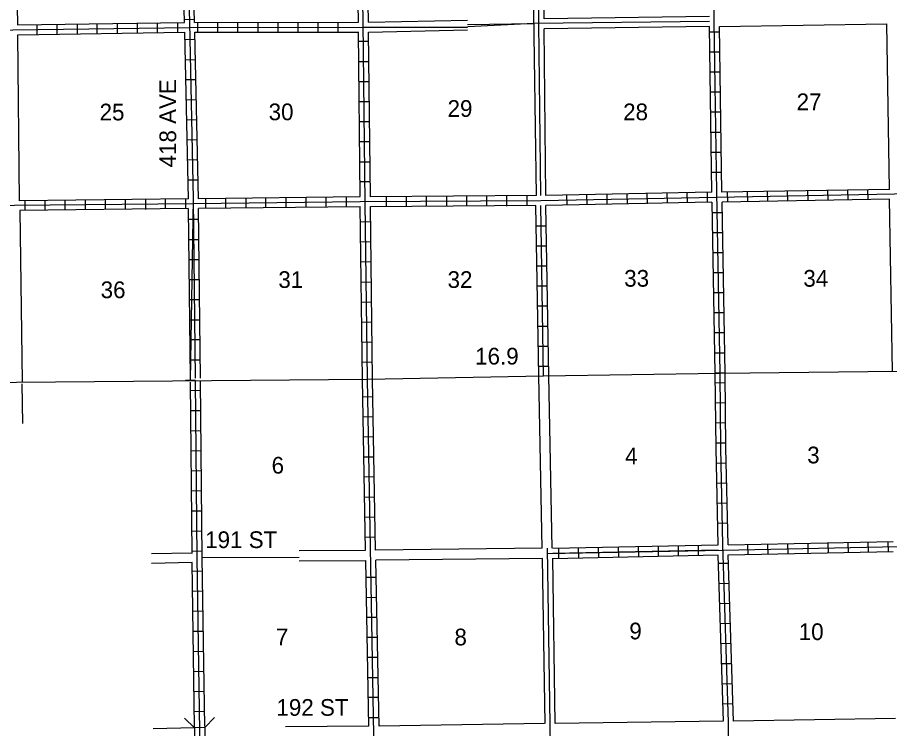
# Model space of a CAD drawing. Extents: x 1684235 to 2162087, y 16058941 to 16536903.
# Drawn here: x 1932836 to 1958903, y 16205520 to 16226792 of the extents above; entities that cross this region are included whole.
import ezdxf

# ---------------------------------------------------------------- set-up
doc = ezdxf.new("R2010")
doc.units = 0
for name, color, linetype in [('L10', 7, 'Continuous'), ('L11', 7, 'Continuous'), ('L13', 7, 'Continuous'), ('L14', 7, 'Continuous'), ('L18', 7, 'Continuous'), ('L28', 7, 'Continuous'), ('L3', 7, 'Continuous'), ('L30', 7, 'Continuous'), ('L55', 7, 'Continuous'), ('L8', 7, 'Continuous'), ('L9', 7, 'Continuous')]:
    doc.layers.add(name, color=color, linetype=linetype)

msp = doc.modelspace()

# ---------------------------------------------------------------- linework, layer by layer
at = {"layer": 'L10'}
for points in [[(1953517, 16226822), (1948575, 16226754)], [(1953517, 16226521), (1948575, 16226453)]]:
    msp.add_lwpolyline(points, dxfattribs=at)
at = {"layer": 'L11'}
msp.add_line((1932909, 16221014), (1932977, 16215907), dxfattribs=at)
for points in [[(1948347, 16221463), (1948205, 16231743)], [(1948575, 16226754), (1948506, 16231743)], [(1943327, 16226653), (1946285, 16226708)], [(1943327, 16226352), (1946285, 16226417)], [(1948633, 16221463), (1948575, 16226453)], [(1953818, 16226519), (1958819, 16226603)], [(1958899, 16221650), (1958819, 16226603)], [(1932899, 16221310), (1932852, 16226268)], [(1948522, 16210913), (1948417, 16216072)], [(1948823, 16210913), (1948718, 16216072)], [(1941253, 16210843), (1943240, 16210852)], [(1948522, 16210913), (1943543, 16210855)], [(1941253, 16210542), (1943246, 16210551)], [(1948533, 16210612), (1943549, 16210554)], [(1948607, 16205670), (1948533, 16210612)], [(1948908, 16205670), (1948834, 16210618)], [(1959077, 16205818), (1954235, 16205744)], [(1943336, 16205592), (1940853, 16205576)], [(1948591, 16205670), (1943644, 16205596)], [(1953934, 16205744), (1948908, 16205670)]]:
    msp.add_lwpolyline(points, dxfattribs=at)
at = {"layer": 'L13'}
for points in [[(1948261, 16226602), (1946285, 16226567)], [(1938358, 16210639), (1941253, 16210651)]]:
    msp.add_lwpolyline(points, dxfattribs=at)
at = {"layer": 'L18'}
for p, q in [((1938131, 16205543), (1937825, 16205834)), ((1938432, 16205554), (1938723, 16205855)), ((1938432, 16205554), (1938131, 16205543)), ((1938131, 16205543), (1938142, 16204947)), ((1938432, 16205554), (1938443, 16204952))]:
    msp.add_line(p, q, dxfattribs=at)
at = {"layer": 'L3'}
msp.add_lwpolyline([(1921136, 16215787), (1943300, 16215972), (1948564, 16216072), (1953839, 16216151), (1959140, 16216209), (1964409, 16216294), (1965713, 16216309), (1969673, 16216352), (1974805, 16216426), (1980106, 16216452), (1985376, 16216489)], dxfattribs=at)
at = {"layer": 'L55'}
for p, q in [((1932968, 16215829), (1932989, 16214646)), ((1938052, 16210771), (1936843, 16210744)), ((1938058, 16210486), (1936843, 16210459)), ((1938126, 16205538), (1936891, 16205512))]:
    msp.add_line(p, q, dxfattribs=at)
at = {"layer": 'L8'}
for p, q in [((1938131, 16226727), (1937830, 16226722)), ((1940624, 16226352), (1940624, 16226653)), ((1941225, 16226352), (1941225, 16226653)), ((1941822, 16226352), (1941822, 16226653)), ((1942424, 16226352), (1942424, 16226653)), ((1933427, 16226278), (1933427, 16226579)), ((1934024, 16226289), (1934024, 16226584)), ((1934626, 16226294), (1934626, 16226595)), ((1935222, 16226305), (1935222, 16226606)), ((1935824, 16226310), (1935824, 16226611)), ((1936426, 16226320), (1936426, 16226621)), ((1937023, 16226326), (1937023, 16226627)), ((1937625, 16226336), (1937625, 16226637)), ((1938226, 16226347), (1938226, 16226643)), ((1938823, 16226347), (1938823, 16226643)), ((1939425, 16226347), (1939425, 16226643)), ((1940027, 16226347), (1940027, 16226643)), ((1938142, 16226130), (1937841, 16226120)), ((1953823, 16226352), (1953522, 16226352)), ((1943031, 16226078), (1943332, 16226078)), ((1953834, 16225755), (1953533, 16225755)), ((1938158, 16225528), (1937857, 16225518)), ((1943042, 16225476), (1943343, 16225476)), ((1953839, 16225154), (1953543, 16225154)), ((1938174, 16224926), (1937873, 16224921)), ((1943042, 16224879), (1943343, 16224879)), ((1938184, 16224330), (1937883, 16224319)), ((1953850, 16224552), (1953549, 16224552)), ((1943047, 16224277), (1943348, 16224277)), ((1953860, 16223955), (1953559, 16223955)), ((1938200, 16223728), (1937899, 16223717)), ((1943058, 16223680), (1943358, 16223680)), ((1953865, 16223353), (1953564, 16223353)), ((1938205, 16223126), (1937910, 16223121)), ((1943068, 16223078), (1943364, 16223078)), ((1953876, 16222751), (1953575, 16222751)), ((1938226, 16222529), (1937926, 16222519)), ((1943068, 16222477), (1943364, 16222477)), ((1953881, 16222154), (1953580, 16222154)), ((1938242, 16221927), (1937941, 16221922)), ((1943073, 16221880), (1943374, 16221880)), ((1943865, 16221135), (1943865, 16221436)), ((1944467, 16221135), (1944467, 16221436)), ((1945064, 16221135), (1945064, 16221436)), ((1945666, 16221146), (1945666, 16221447)), ((1946268, 16221146), (1946268, 16221447)), ((1946864, 16221151), (1946864, 16221452)), ((1947466, 16221151), (1947466, 16221452)), ((1948068, 16221162), (1948068, 16221463)), ((1949267, 16221178), (1949256, 16221479)), ((1949869, 16221188), (1949858, 16221484)), ((1950465, 16221204), (1950460, 16221505)), ((1951067, 16221209), (1951056, 16221510)), ((1951664, 16221220), (1951658, 16221521)), ((1952266, 16221236), (1952255, 16221537)), ((1952867, 16221246), (1952857, 16221547)), ((1953464, 16221252), (1953459, 16221553)), ((1954066, 16221267), (1954055, 16221568)), ((1954668, 16221278), (1954657, 16221579)), ((1955265, 16221289), (1955259, 16221584)), ((1955866, 16221294), (1955856, 16221595)), ((1956468, 16221310), (1956458, 16221611)), ((1957065, 16221320), (1957060, 16221621)), ((1957667, 16221326), (1957656, 16221626)), ((1958263, 16221336), (1958258, 16221637)), ((1933068, 16221014), (1933068, 16221310)), ((1933665, 16221019), (1933665, 16221320)), ((1934267, 16221030), (1934267, 16221326)), ((1934868, 16221035), (1934868, 16221336)), ((1935465, 16221046), (1935465, 16221347)), ((1936067, 16221046), (1936067, 16221347)), ((1936669, 16221051), (1936669, 16221352)), ((1937266, 16221062), (1937266, 16221362)), ((1937867, 16221072), (1937867, 16221368)), ((1938464, 16221077), (1938464, 16221378)), ((1939066, 16221077), (1939066, 16221378)), ((1939668, 16221088), (1939668, 16221389)), ((1940264, 16221093), (1940264, 16221394)), ((1940866, 16221104), (1940866, 16221405)), ((1941468, 16221109), (1941468, 16221410)), ((1942065, 16221120), (1942065, 16221421)), ((1942667, 16221120), (1942667, 16221421)), ((1937941, 16221072), (1932909, 16221014)), ((1953897, 16220951), (1953601, 16220951)), ((1937957, 16220755), (1938258, 16220755)), ((1943089, 16220676), (1943390, 16220687)), ((1948343, 16220560), (1948644, 16220560)), ((1937968, 16220153), (1938269, 16220153)), ((1953918, 16220354), (1953617, 16220354)), ((1943100, 16220079), (1943401, 16220085)), ((1948348, 16219963), (1948649, 16219963)), ((1953923, 16219752), (1953623, 16219752)), ((1937968, 16219551), (1938269, 16219551)), ((1943110, 16219477), (1943406, 16219488)), ((1948364, 16219361), (1948665, 16219361)), ((1953934, 16219155), (1953633, 16219155)), ((1937973, 16218955), (1938274, 16218955)), ((1943116, 16218876), (1943417, 16218886)), ((1948374, 16218759), (1948675, 16218759)), ((1937984, 16218353), (1938285, 16218353)), ((1953950, 16218553), (1953649, 16218553)), ((1943116, 16218279), (1943417, 16218284)), ((1948385, 16218163), (1948681, 16218163)), ((1953955, 16217952), (1953659, 16217952)), ((1937989, 16217751), (1938290, 16217751)), ((1943126, 16217677), (1943422, 16217688)), ((1948390, 16217561), (1948691, 16217561)), ((1953966, 16217355), (1953665, 16217355)), ((1937989, 16217154), (1938290, 16217154)), ((1943131, 16217080), (1943432, 16217086)), ((1948401, 16216959), (1948702, 16216959)), ((1953982, 16216753), (1953681, 16216753)), ((1937999, 16216552), (1938300, 16216552)), ((1943142, 16216478), (1943443, 16216489)), ((1948406, 16216362), (1948707, 16216362)), ((1953992, 16216151), (1953691, 16216151)), ((1938158, 16215929), (1937857, 16215929)), ((1953992, 16215861), (1953691, 16215855)), ((1938306, 16215628), (1938010, 16215618)), ((1943459, 16215444), (1943158, 16215438)), ((1953997, 16215264), (1953702, 16215253)), ((1938316, 16215026), (1938015, 16215021)), ((1943464, 16214847), (1943168, 16214836)), ((1954008, 16214662), (1953707, 16214652)), ((1938327, 16214430), (1938026, 16214419)), ((1943485, 16214245), (1943184, 16214234)), ((1954013, 16214060), (1953718, 16214055)), ((1938327, 16213828), (1938026, 16213817)), ((1943490, 16213643), (1943190, 16213638)), ((1954024, 16213464), (1953723, 16213453)), ((1938332, 16213226), (1938031, 16213221)), ((1943501, 16213046), (1943200, 16213036)), ((1954040, 16212862), (1953739, 16212851)), ((1938343, 16212629), (1938042, 16212619)), ((1943517, 16212444), (1943216, 16212434)), ((1954050, 16212260), (1953749, 16212254)), ((1938343, 16212027), (1938042, 16212022)), ((1943522, 16211843), (1943226, 16211837)), ((1954055, 16211663), (1953760, 16211652)), ((1938348, 16211425), (1938052, 16211420)), ((1943533, 16211246), (1943232, 16211235)), ((1954673, 16210728), (1954668, 16211029)), ((1955275, 16210734), (1955265, 16211035)), ((1955872, 16210755), (1955866, 16211051)), ((1956474, 16210760), (1956468, 16211061)), ((1957076, 16210776), (1957065, 16211077)), ((1957672, 16210787), (1957667, 16211087)), ((1958274, 16210802), (1958264, 16211103)), ((1958876, 16210813), (1958865, 16211114)), ((1938358, 16210829), (1938058, 16210818)), ((1948837, 16210763), (1953779, 16210864)), ((1949004, 16210916), (1949010, 16210618)), ((1949600, 16210928), (1949606, 16210630)), ((1950197, 16210940), (1950203, 16210642)), ((1950793, 16210952), (1950799, 16210654)), ((1951390, 16210964), (1951396, 16210666)), ((1951986, 16210976), (1951992, 16210678)), ((1952583, 16210989), (1952589, 16210690)), ((1953179, 16211001), (1953185, 16210702)), ((1954092, 16210459), (1953791, 16210454)), ((1938364, 16210227), (1938068, 16210222)), ((1943559, 16210042), (1943258, 16210037)), ((1954108, 16209863), (1953807, 16209852)), ((1938374, 16209630), (1938073, 16209620)), ((1943564, 16209445), (1943269, 16209435)), ((1954135, 16209261), (1953834, 16209255)), ((1938385, 16209028), (1938084, 16209018)), ((1943575, 16208843), (1943274, 16208838)), ((1954150, 16208664), (1953850, 16208653)), ((1938390, 16208426), (1938089, 16208421)), ((1943591, 16208247), (1943290, 16208247)), ((1954166, 16208062), (1953865, 16208051)), ((1938401, 16207830), (1938100, 16207819)), ((1943601, 16207645), (1943300, 16207645)), ((1954182, 16207460), (1953881, 16207455)), ((1938406, 16207228), (1938110, 16207217)), ((1943607, 16207043), (1943306, 16207043)), ((1954209, 16206863), (1953908, 16206853)), ((1938417, 16206626), (1938116, 16206621)), ((1943622, 16206446), (1943327, 16206446)), ((1954224, 16206262), (1953923, 16206251)), ((1938427, 16206029), (1938126, 16206019)), ((1943633, 16205844), (1943332, 16205844))]:
    msp.add_line(p, q, dxfattribs=at)
for points in [[(1943300, 16215972), (1943232, 16221246), (1943174, 16226653), (1943089, 16231653), (1943015, 16236902), (1942941, 16242187), (1942899, 16247678)], [(1938010, 16215929), (1938100, 16221368), (1937984, 16226643), (1937852, 16231944), (1937830, 16236870), (1937794, 16242435), (1937714, 16245228)], [(1953839, 16216151), (1953739, 16221563), (1953665, 16226669), (1953649, 16231252), (1953564, 16237218), (1953522, 16242493)], [(1937830, 16226643), (1937706, 16231630)], [(1938131, 16226643), (1938010, 16231643)], [(1943026, 16226653), (1942941, 16231653)], [(1943327, 16226653), (1943242, 16231653)], [(1932852, 16226569), (1932754, 16231535)], [(1938131, 16226643), (1943026, 16226653)], [(1906426, 16226231), (1911616, 16226252), (1916901, 16226278), (1922160, 16226320), (1927408, 16226336), (1932698, 16226421), (1937984, 16226495), (1943174, 16226505), (1946289, 16226505)], [(1932841, 16226569), (1937825, 16226643)], [(1953591, 16221563), (1953517, 16226521)], [(1953892, 16221563), (1953818, 16226519)], [(1932852, 16226268), (1937841, 16226347)], [(1937952, 16221368), (1937841, 16226347)], [(1938142, 16226347), (1943026, 16226352)], [(1938248, 16221368), (1938142, 16226347)], [(1943084, 16221436), (1943026, 16226363)], [(1943385, 16221426), (1943327, 16226352)], [(1969583, 16221642), (1964272, 16221563), (1959050, 16221505), (1953739, 16221410), (1948485, 16221310), (1943084, 16221278), (1938100, 16221220), (1932751, 16221162), (1927461, 16221088), (1922266, 16221035)], [(1948347, 16221463), (1943385, 16221426)], [(1953591, 16221563), (1948633, 16221463)], [(1958899, 16221650), (1953892, 16221563)], [(1937952, 16221368), (1932899, 16221310)], [(1938158, 16216003), (1938100, 16221352)], [(1943084, 16221426), (1938248, 16221368)], [(1953591, 16221262), (1948633, 16221162)], [(1953691, 16216151), (1953601, 16221262)], [(1958897, 16221352), (1953897, 16221262)], [(1953992, 16216151), (1953897, 16221267)], [(1958992, 16216209), (1958897, 16221352)], [(1938010, 16216003), (1937952, 16221072)], [(1943084, 16221130), (1938248, 16221072)], [(1938306, 16216003), (1938248, 16221072)], [(1943147, 16215972), (1943084, 16221135)], [(1948332, 16221162), (1943385, 16221130)], [(1943448, 16215972), (1943385, 16221135)], [(1948417, 16216072), (1948332, 16221162)], [(1948564, 16216072), (1948485, 16221162)], [(1948718, 16216072), (1948633, 16221162)], [(1943240, 16210852), (1943147, 16215972)], [(1943601, 16199244), (1943580, 16200300), (1943300, 16215972)], [(1943543, 16210855), (1943448, 16215972)], [(1953776, 16211014), (1953718, 16213912), (1953691, 16216151)], [(1954356, 16184661), (1954298, 16189920), (1954214, 16195205), (1954092, 16200459), (1954092, 16205712), (1953923, 16211014), (1953865, 16213912), (1953839, 16216151)], [(1954077, 16211014), (1954013, 16213912), (1953992, 16216151)], [(1938058, 16210760), (1938010, 16215887)], [(1938586, 16184429), (1938522, 16189677), (1938432, 16194820), (1938364, 16200242), (1938205, 16210639), (1938158, 16215929)], [(1938432, 16205580), (1938358, 16210639), (1938306, 16215929)], [(1948675, 16210760), (1953923, 16210860), (1959166, 16210971), (1964473, 16211014), (1965793, 16211045), (1974842, 16211246)], [(1948834, 16210913), (1953776, 16211014)], [(1954077, 16211014), (1959013, 16211119)], [(1954092, 16210713), (1959013, 16210818)], [(1943336, 16205592), (1943246, 16210551)], [(1943644, 16205596), (1943549, 16210554)], [(1948834, 16210612), (1953781, 16210713)], [(1953939, 16205739), (1953781, 16210702)], [(1954240, 16205744), (1954082, 16210713)], [(1938131, 16205570), (1938058, 16210486)]]:
    msp.add_lwpolyline(points, dxfattribs=at)
at = {"layer": 'L9'}
for points in [[(1948485, 16221463), (1948422, 16226606), (1948358, 16231743)], [(1953517, 16226669), (1948274, 16226606), (1946299, 16226511)], [(1948839, 16200369), (1948675, 16210913)]]:
    msp.add_lwpolyline(points, dxfattribs=at)

# ---------------------------------------------------------------- texts
at = {"layer": 'L14'}
for s, p in [('29', (1945692, 16223818)), ('27', (1956125, 16224018)), ('25', (1935291, 16223712)), ('30', (1940344, 16223717)), ('28', (1950940, 16223717)), ('31', (1940634, 16218701)), ('32', (1945692, 16218701)), ('33', (1950972, 16218738)), ('34', (1956326, 16218738)), ('36', (1935323, 16218395)), ('4', (1950998, 16213421)), ('3', (1956442, 16213453)), ('6', (1940433, 16213147)), ('9', (1951125, 16208189)), ('10', (1956189, 16208168)), ('7', (1940560, 16208009)), ('8', (1945898, 16208009))]:
    msp.add_text(s, height=500, rotation=360, dxfattribs=at).set_placement(p)
at = {"layer": 'L28'}
msp.add_text('16.9', height=500, rotation=360, dxfattribs=at).set_placement((1946516, 16216410))
at = {"layer": 'L30'}
for s, rotation, p in [('418 AVE', 90, (1937580, 16222306)), ('191 ST', 360, (1938447, 16210920)), ('192 ST', 360, (1940577, 16205903))]:
    msp.add_text(s, height=500, rotation=rotation, dxfattribs=at).set_placement(p)

doc.saveas('drawing.dxf')
